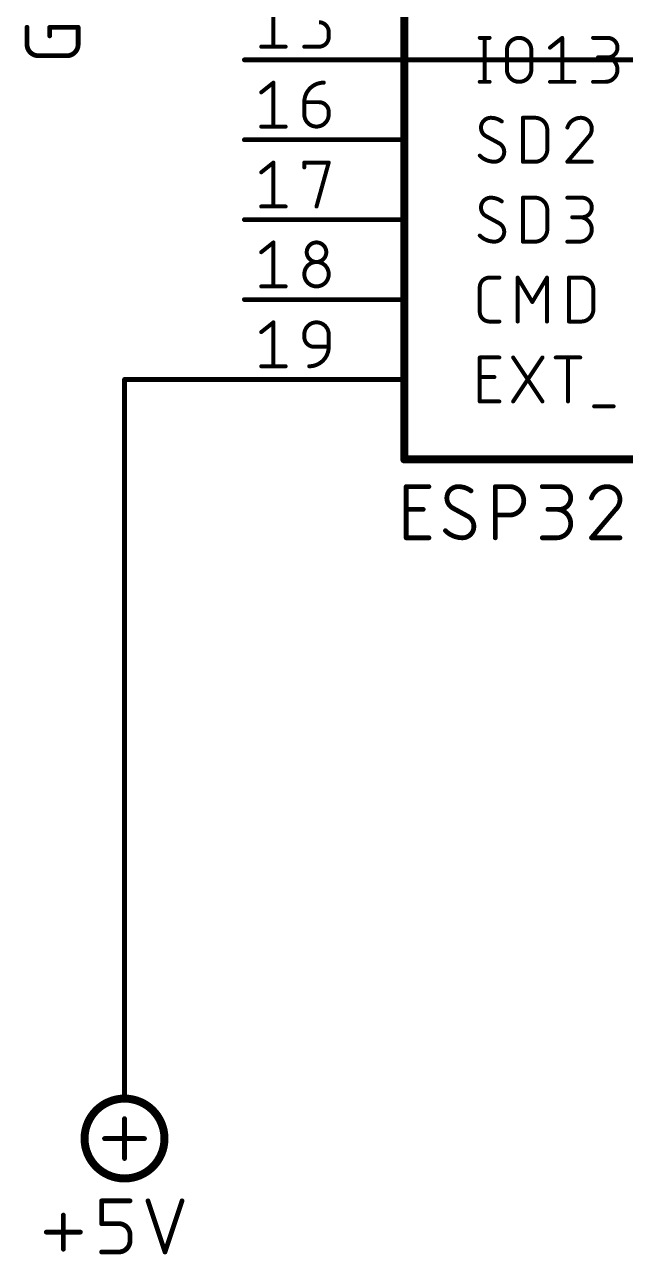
# Model space of a CAD drawing. Extents: x 0 to 389, y 0 to 264.
# Drawn here: x 205.1 to 224.2, y 124.59 to 163.68 of the extents above; entities that cross this region are included whole.
import ezdxf

# ---------------------------------------------------------------- set-up
doc = ezdxf.new("R2010")
doc.units = 0
for name, color, linetype in [('91', 122, 'CONTINUOUS'), ('94', 12, 'CONTINUOUS'), ('95', 251, 'CONTINUOUS'), ('96', 251, 'CONTINUOUS')]:
    doc.layers.add(name, color=color, linetype=linetype)

msp = doc.modelspace()

# ---------------------------------------------------------------- linework, layer by layer
at = {"layer": '91', "const_width": 0.1524}
for points in [[(228.6, 162.56), (212.09, 162.56)], [(208.28, 152.4), (212.09, 152.4)], [(208.28, 132.08), (208.28, 152.4)]]:
    msp.add_lwpolyline(points, dxfattribs=at)
at = {"layer": '91', "const_width": 0.0762}
for points in [[(212.09, 162.5981, 1), (212.09, 162.5219)], [(208.28, 152.4381, 1), (208.28, 152.3619)], [(208.3181, 152.4, 1), (208.2419, 152.4)], [(212.09, 152.3619, 1), (212.09, 152.4381)], [(208.2419, 132.08, 1), (208.3181, 132.08)]]:
    msp.add_lwpolyline(points, format="xyb", dxfattribs=at)
at = {"layer": '94'}
for points, const_width in [([(217.17, 149.86), (217.17, 200.66)], 0.254), ([(212.09, 162.56), (217.17, 162.56)], 0.1524), ([(212.09, 160.02), (217.17, 160.02)], 0.1524), ([(212.09, 157.48), (217.17, 157.48)], 0.1524), ([(212.09, 154.94), (217.17, 154.94)], 0.1524), ([(212.09, 152.4), (217.17, 152.4)], 0.1524), ([(247.65, 149.86), (217.17, 149.86)], 0.254), ([(208.28, 132.08), (208.28, 129.54)], 0.1524), ([(208.28, 128.905), (208.28, 127.635)], 0.1524), ([(208.915, 128.27), (207.645, 128.27)], 0.1524)]:
    msp.add_lwpolyline(points, dxfattribs=dict(at, const_width=const_width))
for points, const_width in [([(212.09, 162.5981, 1), (212.09, 162.5219)], 0.0762), ([(217.17, 162.5219, 1), (217.17, 162.5981)], 0.0762), ([(212.09, 160.0581, 1), (212.09, 159.9819)], 0.0762), ([(217.17, 159.9819, 1), (217.17, 160.0581)], 0.0762), ([(212.09, 157.5181, 1), (212.09, 157.4419)], 0.0762), ([(217.17, 157.4419, 1), (217.17, 157.5181)], 0.0762), ([(212.09, 154.9781, 1), (212.09, 154.9019)], 0.0762), ([(217.17, 154.9019, 1), (217.17, 154.9781)], 0.0762), ([(212.09, 152.4381, 1), (212.09, 152.3619)], 0.0762), ([(217.17, 152.3619, 1), (217.17, 152.4381)], 0.0762), ([(217.17, 149.9235, 1), (217.17, 149.7965)], 0.127), ([(217.1065, 149.86, 1), (217.2335, 149.86)], 0.127), ([(208.3181, 132.08, 1), (208.2419, 132.08)], 0.0762), ([(208.28, 127, 1), (208.28, 129.54, 1), (208.28, 127)], 0.254), ([(208.2419, 129.54, 1), (208.3181, 129.54)], 0.0762), ([(208.3181, 128.905, 1), (208.2419, 128.905)], 0.0762), ([(207.645, 128.3081, 1), (207.645, 128.2319)], 0.0762), ([(208.915, 128.2319, 1), (208.915, 128.3081)], 0.0762), ([(208.2419, 127.635, 1), (208.3181, 127.635)], 0.0762)]:
    msp.add_lwpolyline(points, format="xyb", dxfattribs=dict(at, const_width=const_width))
at = {"layer": '95', "const_width": 0.127}
for points in [[(213.0128, 164.3761), (213.0128, 162.9791)], [(214.7697, 163.2895), (214.7697, 163.4448)], [(212.6247, 162.9791), (213.4008, 162.9791)], [(213.9936, 162.9791), (214.4593, 162.9791)], [(219.5703, 163.2585), (219.8807, 163.2585)], [(219.7255, 163.2585), (219.7255, 161.8615)], [(221.8014, 162.9481), (222.1895, 163.2585)], [(222.1895, 163.2585), (222.1895, 161.8615)], [(223.1703, 163.2585), (223.6359, 163.2585)], [(220.4326, 162.2496), (220.4326, 162.8704)], [(221.2087, 162.8704), (221.2087, 162.2496)], [(223.6359, 162.6376), (223.3255, 162.6376)], [(212.6247, 161.5257), (213.0128, 161.8361)], [(213.0128, 161.8361), (213.0128, 160.4391)], [(219.5703, 161.8615), (219.8807, 161.8615)], [(221.8014, 161.8615), (222.5775, 161.8615)], [(223.1703, 161.8615), (223.5583, 161.8615)], [(213.9936, 161.2152), (214.4593, 161.2152)], [(213.9936, 160.8272), (213.9936, 161.2152)], [(214.7697, 160.9048), (214.7697, 160.8272)], [(220.9392, 159.3215), (220.9392, 160.7185)], [(220.9392, 160.7185), (221.3272, 160.7185)], [(212.6247, 160.4391), (213.4008, 160.4391)], [(221.7153, 160.3304), (221.7153, 159.7096)], [(220.1912, 159.9036), (219.7643, 160.1364)], [(223.0133, 160.0976), (222.3536, 159.3215)], [(212.6247, 158.9857), (213.0128, 159.2961)], [(213.0128, 159.2961), (213.0128, 157.8991)], [(213.9936, 159.1409), (213.9936, 159.2961)], [(213.9936, 159.2961), (214.7697, 159.2961)], [(214.7697, 159.2961), (214.3816, 157.8991)], [(221.3272, 159.3215), (220.9392, 159.3215)], [(222.3536, 159.3215), (223.1297, 159.3215)], [(212.6247, 157.8991), (213.4008, 157.8991)], [(220.9392, 156.7815), (220.9392, 158.1785)], [(220.9392, 158.1785), (221.3272, 158.1785)], [(222.3536, 158.1785), (222.8193, 158.1785)], [(220.1912, 157.3636), (219.7643, 157.5964)], [(221.7153, 157.7904), (221.7153, 157.1696)], [(222.8193, 157.5576), (222.5089, 157.5576)], [(212.6247, 156.4457), (213.0128, 156.7561)], [(213.0128, 156.7561), (213.0128, 155.3591)], [(221.3272, 156.7815), (220.9392, 156.7815)], [(222.3536, 156.7815), (222.7417, 156.7815)], [(219.8807, 155.6385), (220.1912, 155.6385)], [(220.7743, 154.2415), (220.7743, 155.6385)], [(220.7743, 155.6385), (221.24, 154.8624)], [(221.24, 154.8624), (221.7056, 155.6385)], [(221.7056, 155.6385), (221.7056, 154.2415)], [(222.4033, 154.2415), (222.4033, 155.6385)], [(222.4033, 155.6385), (222.7913, 155.6385)], [(212.6247, 155.3591), (213.4008, 155.3591)], [(219.5703, 154.5519), (219.5703, 155.3281)], [(223.1794, 155.2504), (223.1794, 154.6296)], [(212.6247, 153.9057), (213.0128, 154.2161)], [(213.0128, 154.2161), (213.0128, 152.8191)], [(220.1912, 154.2415), (219.8807, 154.2415)], [(222.7913, 154.2415), (222.4033, 154.2415)], [(213.9936, 153.7504), (213.9936, 153.828)], [(214.7697, 153.828), (214.7697, 153.44)], [(214.7697, 153.44), (214.304, 153.44)], [(212.6247, 152.8191), (213.4008, 152.8191)], [(219.5703, 151.7015), (219.5703, 153.0985)], [(219.5703, 153.0985), (220.1912, 153.0985)], [(220.6307, 151.7015), (221.562, 153.0985)], [(220.6307, 153.0985), (221.562, 151.7015)], [(221.9859, 153.0985), (222.762, 153.0985)], [(222.3739, 151.7015), (222.3739, 153.0985)], [(219.5703, 152.4776), (220.036, 152.4776)], [(220.1912, 151.7015), (219.5703, 151.7015)], [(223.2042, 151.5463), (223.8251, 151.5463)]]:
    msp.add_lwpolyline(points, dxfattribs=at)
at = {"layer": '95'}
for points, const_width in [([(214.7697, 163.4448, 0.4142), (214.4593, 163.7552)], 0.127), ([(214.8014, 163.4448, 1), (214.738, 163.4448)], 0.0635), ([(214.738, 163.4448, 1), (214.8014, 163.4448)], 0.0635), ([(212.6247, 163.0109, 1), (212.6247, 162.9474)], 0.0635), ([(213.4008, 162.9474, 1), (213.4008, 163.0109)], 0.0635), ([(213.9936, 163.0109, 1), (213.9936, 162.9474)], 0.0635), ([(214.4593, 162.9791, 0.4142), (214.7697, 163.2895)], 0.127), ([(214.4593, 163.0109, 1), (214.4593, 162.9474)], 0.0635), ([(214.4593, 162.9474, 1), (214.4593, 163.0109)], 0.0635), ([(214.8014, 163.2895, 1), (214.738, 163.2895)], 0.0635), ([(214.738, 163.2895, 1), (214.8014, 163.2895)], 0.0635), ([(219.5703, 163.2902, 1), (219.5703, 163.2268)], 0.0635), ([(219.7573, 163.2585, 1), (219.6938, 163.2585)], 0.0635), ([(219.8807, 163.2268, 1), (219.8807, 163.2902)], 0.0635), ([(221.2087, 162.8704, 1), (220.4326, 162.8704)], 0.127), ([(222.2212, 163.2585, 1), (222.1577, 163.2585)], 0.0635), ([(222.2093, 163.2337, 1), (222.1696, 163.2833)], 0.0635), ([(223.1703, 163.2902, 1), (223.1703, 163.2268)], 0.0635), ([(223.6359, 162.6376, 1), (223.6359, 163.2585)], 0.127), ([(223.6359, 163.2902, 1), (223.6359, 163.2268)], 0.0635), ([(223.6359, 163.2268, 1), (223.6359, 163.2902)], 0.0635), ([(212.981, 162.9791, 1), (213.0445, 162.9791)], 0.0635), ([(220.4643, 162.8704, 1), (220.4008, 162.8704)], 0.0635), ([(220.4008, 162.8704, 1), (220.4643, 162.8704)], 0.0635), ([(221.2404, 162.8704, 1), (221.1769, 162.8704)], 0.0635), ([(221.1769, 162.8704, 1), (221.2404, 162.8704)], 0.0635), ([(221.7816, 162.9728, 1), (221.8212, 162.9233)], 0.0635), ([(223.3255, 162.6694, 1), (223.3255, 162.6059)], 0.0635), ([(223.5583, 161.8615, 1), (223.5583, 162.6376)], 0.127), ([(223.5583, 162.6694, 1), (223.5583, 162.6059)], 0.0635), ([(223.6359, 162.6694, 1), (223.6359, 162.6059)], 0.0635), ([(223.6359, 162.6059, 1), (223.6359, 162.6694)], 0.0635), ([(220.4325, 162.2496, 1), (221.2087, 162.2496)], 0.127), ([(220.4643, 162.2496, 1), (220.4008, 162.2496)], 0.0635), ([(220.4008, 162.2496, 1), (220.4643, 162.2496)], 0.0635), ([(221.2404, 162.2496, 1), (221.1769, 162.2496)], 0.0635), ([(221.1769, 162.2496, 1), (221.2404, 162.2496)], 0.0635), ([(213.0445, 161.8361, 1), (212.981, 161.8361)], 0.0635), ([(213.0326, 161.8113, 1), (212.993, 161.8609)], 0.0635), ([(214.6145, 161.8361, 0.4142), (213.9936, 161.2152)], 0.127), ([(214.6145, 161.8044, 1), (214.6145, 161.8678)], 0.0635), ([(219.5703, 161.8932, 1), (219.5703, 161.8298)], 0.0635), ([(219.6938, 161.8615, 1), (219.7573, 161.8615)], 0.0635), ([(219.8807, 161.8298, 1), (219.8807, 161.8932)], 0.0635), ([(221.8014, 161.8932, 1), (221.8014, 161.8298)], 0.0635), ([(222.1577, 161.8615, 1), (222.2212, 161.8615)], 0.0635), ([(222.5775, 161.8298, 1), (222.5775, 161.8932)], 0.0635), ([(223.1703, 161.8932, 1), (223.1703, 161.8298)], 0.0635), ([(223.5583, 161.8932, 1), (223.5583, 161.8298)], 0.0635), ([(223.5583, 161.8298, 1), (223.5583, 161.8932)], 0.0635), ([(212.6049, 161.5504, 1), (212.6446, 161.5009)], 0.0635), ([(213.9936, 161.247, 1), (213.9936, 161.1835)], 0.0635), ([(214.0253, 161.2152, 1), (213.9618, 161.2152)], 0.0635), ([(213.9618, 161.2152, 1), (214.0253, 161.2152)], 0.0635), ([(214.4593, 161.247, 1), (214.4593, 161.1835)], 0.0635), ([(214.7697, 160.9048, 0.4142), (214.4593, 161.2152)], 0.127), ([(214.4593, 161.1835, 1), (214.4593, 161.247)], 0.0635), ([(213.9936, 160.8272, 1), (214.7697, 160.8272)], 0.127), ([(214.0253, 160.8272, 1), (213.9618, 160.8272)], 0.0635), ([(213.9618, 160.8272, 1), (214.0253, 160.8272)], 0.0635), ([(214.8014, 160.9048, 1), (214.738, 160.9048)], 0.0635), ([(214.738, 160.9048, 1), (214.8014, 160.9048)], 0.0635), ([(214.8014, 160.8272, 1), (214.738, 160.8272)], 0.0635), ([(214.738, 160.8272, 1), (214.8014, 160.8272)], 0.0635), ([(219.9196, 160.7185, 0.4142), (219.6091, 160.4081)], 0.127), ([(220.2688, 160.6021, 0.1623), (219.9196, 160.7185)], 0.127), ([(219.9196, 160.7502, 1), (219.9195, 160.6868)], 0.0635), ([(219.9195, 160.6867, 1), (219.9196, 160.7502)], 0.0635), ([(220.9709, 160.7185, 1), (220.9074, 160.7185)], 0.0635), ([(220.9392, 160.7502, 1), (220.9392, 160.6868)], 0.0635), ([(221.7153, 160.3304, 0.4142), (221.3272, 160.7185)], 0.127), ([(221.3272, 160.7502, 1), (221.3272, 160.6868)], 0.0635), ([(221.3272, 160.6868, 1), (221.3272, 160.7502)], 0.0635), ([(222.7805, 160.7185, 0.3252), (222.3536, 160.4081)], 0.127), ([(223.1297, 160.3692, 0.4142), (222.7805, 160.7185)], 0.127), ([(222.7805, 160.7502, 1), (222.7805, 160.6868)], 0.0635), ([(222.7805, 160.6868, 1), (222.7805, 160.7502)], 0.0635), ([(212.6247, 160.4708, 1), (212.6247, 160.4074)], 0.0635), ([(212.981, 160.4391, 1), (213.0445, 160.4391)], 0.0635), ([(213.4008, 160.4074, 1), (213.4008, 160.4708)], 0.0635), ([(219.6091, 160.4081, 0.2656), (219.7643, 160.1364)], 0.127), ([(219.6409, 160.4081, 1), (219.5774, 160.4081)], 0.0635), ([(219.5774, 160.4081, 1), (219.6409, 160.4081)], 0.0635), ([(220.2498, 160.5767, 1), (220.2878, 160.6275)], 0.0635), ([(221.747, 160.3304, 1), (221.6835, 160.3304)], 0.0635), ([(221.6835, 160.3304, 1), (221.747, 160.3304)], 0.0635), ([(222.3234, 160.4178, 1), (222.3838, 160.3983)], 0.0635), ([(223.0133, 160.0976, 0.2053), (223.1297, 160.3692)], 0.127), ([(223.1615, 160.3692, 1), (223.098, 160.3693)], 0.0635), ([(223.098, 160.3692, 1), (223.1615, 160.3692)], 0.0635), ([(219.7795, 160.1643, 1), (219.7491, 160.1085)], 0.0635), ([(219.7482, 160.1091, 1), (219.7804, 160.1638)], 0.0635), ([(220.3464, 159.6319, 0.2656), (220.1912, 159.9036)], 0.127), ([(220.2073, 159.9309, 1), (220.1751, 159.8762)], 0.0635), ([(220.176, 159.8757, 1), (220.2064, 159.9315)], 0.0635), ([(222.9914, 160.1206, 1), (223.0352, 160.0746)], 0.0635), ([(223.0375, 160.077, 1), (222.9891, 160.1182)], 0.0635), ([(219.5703, 159.5155, 0.2), (220.036, 159.3215)], 0.127), ([(219.5928, 159.5379, 1), (219.5478, 159.4932)], 0.0635), ([(220.036, 159.3215, 0.4142), (220.3464, 159.6319)], 0.127), ([(220.3782, 159.6319, 1), (220.3147, 159.6319)], 0.0635), ([(220.3147, 159.6319, 1), (220.3782, 159.6319)], 0.0635), ([(221.3272, 159.3215, 0.4142), (221.7153, 159.7096)], 0.127), ([(221.747, 159.7096, 1), (221.6835, 159.7096)], 0.0635), ([(221.6835, 159.7096, 1), (221.747, 159.7096)], 0.0635), ([(213.0445, 159.2961, 1), (212.981, 159.2961)], 0.0635), ([(213.0326, 159.2713, 1), (212.993, 159.3209)], 0.0635), ([(214.0253, 159.2961, 1), (213.9618, 159.2961)], 0.0635), ([(213.9936, 159.3278, 1), (213.9936, 159.2644)], 0.0635), ([(213.9618, 159.1409, 1), (214.0253, 159.1409)], 0.0635), ([(214.8003, 159.2876, 1), (214.7391, 159.3046)], 0.0635), ([(214.7697, 159.2644, 1), (214.7697, 159.3278)], 0.0635), ([(220.036, 159.3533, 1), (220.036, 159.2898)], 0.0635), ([(220.036, 159.2898, 1), (220.036, 159.3532)], 0.0635), ([(220.9392, 159.3533, 1), (220.9392, 159.2898)], 0.0635), ([(220.9074, 159.3215, 1), (220.9709, 159.3215)], 0.0635), ([(221.3272, 159.3532, 1), (221.3272, 159.2898)], 0.0635), ([(221.3272, 159.2898, 1), (221.3272, 159.3533)], 0.0635), ([(222.3536, 159.3533, 1), (222.3536, 159.2898)], 0.0635), ([(222.3294, 159.3421, 1), (222.3778, 159.3009)], 0.0635), ([(223.1297, 159.2898, 1), (223.1297, 159.3533)], 0.0635), ([(212.6049, 159.0104, 1), (212.6446, 158.9609)], 0.0635), ([(212.6247, 157.9308, 1), (212.6247, 157.8674)], 0.0635), ([(213.4008, 157.8674, 1), (213.4008, 157.9308)], 0.0635), ([(219.9196, 158.1785, 0.4142), (219.6091, 157.8681)], 0.127), ([(220.2688, 158.0621, 0.1623), (219.9196, 158.1785)], 0.127), ([(219.9196, 158.2102, 1), (219.9195, 158.1468)], 0.0635), ([(219.9195, 158.1467, 1), (219.9196, 158.2102)], 0.0635), ([(220.2498, 158.0367, 1), (220.2878, 158.0875)], 0.0635), ([(220.9709, 158.1785, 1), (220.9074, 158.1785)], 0.0635), ([(220.9392, 158.2103, 1), (220.9392, 158.1468)], 0.0635), ([(221.7153, 157.7904, 0.4142), (221.3272, 158.1785)], 0.127), ([(221.3272, 158.2103, 1), (221.3272, 158.1468)], 0.0635), ([(221.3272, 158.1468, 1), (221.3272, 158.2103)], 0.0635), ([(222.3536, 158.2103, 1), (222.3536, 158.1468)], 0.0635), ([(222.8193, 157.5576, 1), (222.8193, 158.1785)], 0.127), ([(222.8193, 158.2103, 1), (222.8193, 158.1468)], 0.0635), ([(222.8193, 158.1468, 1), (222.8193, 158.2103)], 0.0635), ([(212.981, 157.8991, 1), (213.0445, 157.8991)], 0.0635), ([(214.3511, 157.9076, 1), (214.4122, 157.8906)], 0.0635), ([(219.6091, 157.8681, 0.2656), (219.7643, 157.5964)], 0.127), ([(219.6409, 157.8681, 1), (219.5774, 157.8681)], 0.0635), ([(219.5774, 157.8681, 1), (219.6409, 157.8681)], 0.0635), ([(219.7795, 157.6243, 1), (219.7491, 157.5685)], 0.0635), ([(219.7482, 157.5691, 1), (219.7804, 157.6238)], 0.0635), ([(221.747, 157.7904, 1), (221.6835, 157.7904)], 0.0635), ([(221.6835, 157.7904, 1), (221.747, 157.7904)], 0.0635), ([(222.5089, 157.5894, 1), (222.5089, 157.5259)], 0.0635), ([(222.7417, 157.5894, 1), (222.7417, 157.5259)], 0.0635), ([(222.7417, 156.7815, 1), (222.7417, 157.5576)], 0.127), ([(222.8193, 157.5894, 1), (222.8193, 157.5259)], 0.0635), ([(222.8193, 157.5259, 1), (222.8193, 157.5894)], 0.0635), ([(220.3464, 157.0919, 0.2656), (220.1912, 157.3636)], 0.127), ([(220.2073, 157.3909, 1), (220.1751, 157.3362)], 0.0635), ([(220.176, 157.3357, 1), (220.2064, 157.3915)], 0.0635), ([(221.3272, 156.7815, 0.4142), (221.7153, 157.1696)], 0.127), ([(221.747, 157.1696, 1), (221.6835, 157.1696)], 0.0635), ([(221.6835, 157.1696, 1), (221.747, 157.1696)], 0.0635), ([(213.0445, 156.7561, 1), (212.981, 156.7561)], 0.0635), ([(213.0326, 156.7313, 1), (212.993, 156.7809)], 0.0635), ([(214.6921, 156.4457, 1), (214.0712, 156.4457)], 0.127), ([(219.5703, 156.9755, 0.2), (220.036, 156.7815)], 0.127), ([(219.5928, 156.9979, 1), (219.5478, 156.9532)], 0.0635), ([(220.036, 156.7815, 0.4142), (220.3464, 157.0919)], 0.127), ([(220.036, 156.8132, 1), (220.036, 156.7498)], 0.0635), ([(220.036, 156.7498, 1), (220.036, 156.8132)], 0.0635), ([(220.3782, 157.0919, 1), (220.3147, 157.0919)], 0.0635), ([(220.3147, 157.0919, 1), (220.3782, 157.0919)], 0.0635), ([(220.9074, 156.7815, 1), (220.9709, 156.7815)], 0.0635), ([(220.9392, 156.8132, 1), (220.9392, 156.7498)], 0.0635), ([(221.3272, 156.8132, 1), (221.3272, 156.7498)], 0.0635), ([(221.3272, 156.7498, 1), (221.3272, 156.8132)], 0.0635), ([(222.3536, 156.8132, 1), (222.3536, 156.7498)], 0.0635), ([(222.7417, 156.8132, 1), (222.7417, 156.7498)], 0.0635), ([(222.7417, 156.7498, 1), (222.7417, 156.8132)], 0.0635), ([(212.6049, 156.4704, 1), (212.6446, 156.4209)], 0.0635), ([(214.0712, 156.4457, 1), (214.6921, 156.4457)], 0.127), ([(214.1029, 156.4457, 1), (214.0394, 156.4457)], 0.0635), ([(214.0395, 156.4457, 1), (214.1029, 156.4457)], 0.0635), ([(214.7238, 156.4457, 1), (214.6603, 156.4457)], 0.0635), ([(214.6603, 156.4457, 1), (214.7238, 156.4457)], 0.0635), ([(214.7697, 155.7472, 1), (213.9936, 155.7472)], 0.127), ([(213.9936, 155.7472, 1), (214.7697, 155.7472)], 0.127), ([(214.0253, 155.7472, 1), (213.9618, 155.7472)], 0.0635), ([(213.9618, 155.7472, 1), (214.0253, 155.7472)], 0.0635), ([(214.7379, 155.7472, 1), (214.8014, 155.7472)], 0.0635), ([(214.8014, 155.7472, 1), (214.738, 155.7472)], 0.0635), ([(219.8807, 155.6385, 0.4142), (219.5703, 155.3281)], 0.127), ([(219.8807, 155.6702, 1), (219.8807, 155.6068)], 0.0635), ([(219.8807, 155.6068, 1), (219.8807, 155.6702)], 0.0635), ([(220.1912, 155.6068, 1), (220.1912, 155.6702)], 0.0635), ([(220.806, 155.6385, 1), (220.7425, 155.6385)], 0.0635), ([(220.8015, 155.6548, 1), (220.7471, 155.6222)], 0.0635), ([(221.7374, 155.6385, 1), (221.6739, 155.6385)], 0.0635), ([(221.7328, 155.6222, 1), (221.6784, 155.6548)], 0.0635), ([(222.435, 155.6385, 1), (222.3715, 155.6385)], 0.0635), ([(222.4033, 155.6702, 1), (222.4033, 155.6068)], 0.0635), ([(223.1794, 155.2504, 0.4142), (222.7913, 155.6385)], 0.127), ([(222.7913, 155.6702, 1), (222.7913, 155.6068)], 0.0635), ([(222.7913, 155.6068, 1), (222.7913, 155.6702)], 0.0635), ([(212.6247, 155.3909, 1), (212.6247, 155.3274)], 0.0635), ([(212.981, 155.3591, 1), (213.0445, 155.3591)], 0.0635), ([(213.4008, 155.3274, 1), (213.4008, 155.3909)], 0.0635), ([(219.602, 155.3281, 1), (219.5386, 155.3281)], 0.0635), ([(219.5386, 155.3281, 1), (219.602, 155.3281)], 0.0635), ([(223.2111, 155.2504, 1), (223.1476, 155.2504)], 0.0635), ([(223.1476, 155.2504, 1), (223.2111, 155.2504)], 0.0635), ([(221.2127, 154.8787, 1), (221.2672, 154.8461)], 0.0635), ([(221.2127, 154.8461, 1), (221.2672, 154.8787)], 0.0635), ([(219.5703, 154.5519, 0.4142), (219.8807, 154.2415)], 0.127), ([(219.602, 154.5519, 1), (219.5386, 154.5519)], 0.0635), ([(219.5386, 154.5519, 1), (219.602, 154.5519)], 0.0635), ([(222.7913, 154.2415, 0.4142), (223.1794, 154.6296)], 0.127), ([(223.2111, 154.6296, 1), (223.1476, 154.6296)], 0.0635), ([(223.1476, 154.6296, 1), (223.2111, 154.6296)], 0.0635), ([(213.0445, 154.2161, 1), (212.981, 154.2161)], 0.0635), ([(213.0326, 154.1913, 1), (212.993, 154.2409)], 0.0635), ([(214.7697, 153.828, 1), (213.9936, 153.828)], 0.127), ([(219.8807, 154.2732, 1), (219.8807, 154.2098)], 0.0635), ([(219.8807, 154.2098, 1), (219.8807, 154.2732)], 0.0635), ([(220.1912, 154.2098, 1), (220.1912, 154.2732)], 0.0635), ([(220.7425, 154.2415, 1), (220.806, 154.2415)], 0.0635), ([(221.6739, 154.2415, 1), (221.7374, 154.2415)], 0.0635), ([(222.3715, 154.2415, 1), (222.435, 154.2415)], 0.0635), ([(222.4033, 154.2732, 1), (222.4033, 154.2098)], 0.0635), ([(222.7913, 154.2732, 1), (222.7913, 154.2098)], 0.0635), ([(222.7913, 154.2098, 1), (222.7913, 154.2732)], 0.0635), ([(212.6049, 153.9304, 1), (212.6446, 153.8809)], 0.0635), ([(214.0253, 153.828, 1), (213.9618, 153.828)], 0.0635), ([(213.9618, 153.828, 1), (214.0253, 153.828)], 0.0635), ([(213.9936, 153.7504, 0.4142), (214.304, 153.44)], 0.127), ([(214.0253, 153.7504, 1), (213.9618, 153.7504)], 0.0635), ([(213.9618, 153.7504, 1), (214.0253, 153.7504)], 0.0635), ([(214.7379, 153.828, 1), (214.8014, 153.828)], 0.0635), ([(214.8014, 153.828, 1), (214.738, 153.828)], 0.0635), ([(214.1488, 152.8191, 0.4142), (214.7697, 153.44)], 0.127), ([(214.304, 153.4717, 1), (214.304, 153.4082)], 0.0635), ([(214.304, 153.4082, 1), (214.304, 153.4717)], 0.0635), ([(214.8014, 153.44, 1), (214.738, 153.44)], 0.0635), ([(214.738, 153.44, 1), (214.8014, 153.44)], 0.0635), ([(214.7697, 153.4082, 1), (214.7697, 153.4717)], 0.0635), ([(212.6247, 152.8509, 1), (212.6247, 152.7874)], 0.0635), ([(213.4008, 152.7874, 1), (213.4008, 152.8509)], 0.0635), ([(214.1488, 152.8509, 1), (214.1488, 152.7874)], 0.0635), ([(219.602, 153.0985, 1), (219.5386, 153.0985)], 0.0635), ([(219.5703, 153.1302, 1), (219.5703, 153.0668)], 0.0635), ([(220.1912, 153.0668, 1), (220.1912, 153.1302)], 0.0635), ([(220.6571, 153.1161, 1), (220.6042, 153.0809)], 0.0635), ([(221.5884, 153.0809, 1), (221.5356, 153.1161)], 0.0635), ([(221.9859, 153.1302, 1), (221.9859, 153.0668)], 0.0635), ([(222.4057, 153.0985, 1), (222.3422, 153.0985)], 0.0635), ([(222.762, 153.0668, 1), (222.762, 153.1302)], 0.0635), ([(212.981, 152.8191, 1), (213.0445, 152.8191)], 0.0635), ([(219.5703, 152.5094, 1), (219.5703, 152.4459)], 0.0635), ([(220.036, 152.4459, 1), (220.036, 152.5094)], 0.0635), ([(219.5703, 151.7332, 1), (219.5703, 151.6698)], 0.0635), ([(219.5386, 151.7015, 1), (219.602, 151.7015)], 0.0635), ([(220.1912, 151.6698, 1), (220.1912, 151.7332)], 0.0635), ([(220.6042, 151.7191, 1), (220.6571, 151.6839)], 0.0635), ([(221.5356, 151.6839, 1), (221.5884, 151.7191)], 0.0635), ([(222.3422, 151.7015, 1), (222.4057, 151.7015)], 0.0635), ([(223.2042, 151.578, 1), (223.2042, 151.5145)], 0.0635), ([(223.8251, 151.5145, 1), (223.8251, 151.578)], 0.0635)]:
    msp.add_lwpolyline(points, format="xyb", dxfattribs=dict(at, const_width=const_width))
at = {"layer": '96', "const_width": 0.1524}
for points in [[(205.1812, 163.0523), (205.1812, 163.5941)], [(205.9037, 163.3232), (205.9037, 163.5941)], [(205.9037, 163.5941), (206.8068, 163.5941)], [(206.8068, 163.5941), (206.8068, 163.0523)], [(206.4456, 162.691), (205.5424, 162.691)], [(217.2299, 147.3664), (217.2299, 148.9939)], [(217.2299, 148.9939), (217.9532, 148.9939)], [(220.0642, 147.3664), (220.0642, 148.9939)], [(220.0642, 148.9939), (220.5163, 148.9939)], [(221.5555, 148.9939), (222.098, 148.9939)], [(217.2299, 148.2706), (217.7724, 148.2706)], [(219.2019, 148.0445), (218.7046, 148.3158)], [(222.098, 148.2706), (221.7363, 148.2706)], [(223.8886, 148.2706), (223.12, 147.3664)], [(220.5163, 148.0897), (220.0642, 148.0897)], [(217.9532, 147.3664), (217.2299, 147.3664)], [(221.5555, 147.3664), (222.0076, 147.3664)], [(223.12, 147.3664), (224.0242, 147.3664)], [(207.5523, 125.5663), (207.5523, 126.2888)], [(207.5523, 126.2888), (208.4554, 126.2888)], [(209.0251, 126.2888), (209.5669, 124.6632)], [(209.5669, 124.6632), (210.1088, 126.2888)], [(206.3365, 124.7535), (206.3365, 125.8372)], [(208.0941, 125.5663), (207.5523, 125.5663)], [(205.7946, 125.2954), (206.8783, 125.2954)], [(208.4554, 125.0244), (208.4554, 125.2051)], [(207.5523, 124.6632), (208.0941, 124.6632)]]:
    msp.add_lwpolyline(points, dxfattribs=at)
at = {"layer": '96'}
for points, const_width in [([(205.2193, 163.5941, 1), (205.1431, 163.5941)], 0.0762), ([(205.9418, 163.5941, 1), (205.8656, 163.5941)], 0.0762), ([(205.9037, 163.6322, 1), (205.9037, 163.556)], 0.0762), ([(206.8449, 163.5941, 1), (206.7687, 163.5941)], 0.0762), ([(206.8068, 163.556, 1), (206.8068, 163.6322)], 0.0762), ([(205.1812, 163.0523, 0.4142), (205.5424, 162.691)], 0.1524), ([(205.2193, 163.0523, 1), (205.1431, 163.0523)], 0.0762), ([(205.1431, 163.0523, 1), (205.2193, 163.0523)], 0.0762), ([(205.8656, 163.3232, 1), (205.9418, 163.3232)], 0.0762), ([(206.4456, 162.691, 0.4142), (206.8068, 163.0523)], 0.1524), ([(206.8449, 163.0523, 1), (206.7687, 163.0523)], 0.0762), ([(206.7687, 163.0523, 1), (206.8449, 163.0523)], 0.0762), ([(205.5424, 162.7291, 1), (205.5424, 162.6529)], 0.0762), ([(205.5424, 162.6529, 1), (205.5424, 162.7291)], 0.0762), ([(206.4456, 162.7291, 1), (206.4456, 162.6529)], 0.0762), ([(206.4456, 162.6529, 1), (206.4456, 162.7291)], 0.0762), ([(217.268, 148.9939, 1), (217.1918, 148.9939)], 0.0762), ([(217.2299, 149.032, 1), (217.2299, 148.9558)], 0.0762), ([(217.9532, 148.9558, 1), (217.9532, 149.032)], 0.0762), ([(218.8854, 148.9939, 0.4142), (218.5238, 148.6322)], 0.1524), ([(219.2923, 148.8583, 0.1623), (218.8854, 148.9939)], 0.1524), ([(218.8854, 149.032, 1), (218.8854, 148.9558)], 0.0762), ([(218.8854, 148.9558, 1), (218.8854, 149.032)], 0.0762), ([(220.1023, 148.9939, 1), (220.0261, 148.9939)], 0.0762), ([(220.0642, 149.032, 1), (220.0642, 148.9558)], 0.0762), ([(220.5163, 148.0897, 1), (220.5163, 148.9939)], 0.1524), ([(220.5163, 149.032, 1), (220.5163, 148.9558)], 0.0762), ([(220.5163, 148.9558, 1), (220.5163, 149.032)], 0.0762), ([(221.5555, 149.032, 1), (221.5555, 148.9558)], 0.0762), ([(222.098, 148.2706, 1), (222.098, 148.9939)], 0.1524), ([(222.098, 149.032, 1), (222.098, 148.9558)], 0.0762), ([(222.098, 148.9558, 1), (222.098, 149.032)], 0.0762), ([(223.6173, 148.9939, 0.3252), (223.12, 148.6322)], 0.1524), ([(224.0242, 148.587, 0.4142), (223.6173, 148.9939)], 0.1524), ([(223.6173, 149.032, 1), (223.6173, 148.9558)], 0.0762), ([(223.6173, 148.9558, 1), (223.6173, 149.032)], 0.0762), ([(218.5238, 148.6322, 0.2656), (218.7046, 148.3158)], 0.1524), ([(218.5619, 148.6322, 1), (218.4857, 148.6322)], 0.0762), ([(218.4857, 148.6322, 1), (218.5619, 148.6322)], 0.0762), ([(219.2694, 148.8278, 1), (219.3152, 148.8888)], 0.0762), ([(223.0838, 148.644, 1), (223.1563, 148.6205)], 0.0762), ([(223.8886, 148.2706, 0.2053), (224.0242, 148.587)], 0.1524), ([(224.0623, 148.587, 1), (223.9861, 148.587)], 0.0762), ([(223.9861, 148.587, 1), (224.0623, 148.587)], 0.0762), ([(217.2299, 148.3087, 1), (217.2299, 148.2325)], 0.0762), ([(217.7724, 148.2325, 1), (217.7724, 148.3087)], 0.0762), ([(218.7228, 148.3492, 1), (218.6864, 148.2823)], 0.0762), ([(218.6853, 148.283, 1), (218.7239, 148.3486)], 0.0762), ([(221.7363, 148.3087, 1), (221.7363, 148.2325)], 0.0762), ([(222.0076, 147.3664, 1), (222.0076, 148.2706)], 0.1524), ([(222.0076, 148.3087, 1), (222.0076, 148.2325)], 0.0762), ([(222.098, 148.3087, 1), (222.098, 148.2325)], 0.0762), ([(222.098, 148.2325, 1), (222.098, 148.3087)], 0.0762), ([(223.8623, 148.2982, 1), (223.9149, 148.243)], 0.0762), ([(223.9176, 148.2459, 1), (223.8596, 148.2952)], 0.0762), ([(219.0211, 147.3664, 0.4142), (219.3827, 147.7281)], 0.1524), ([(219.3827, 147.7281, 0.2656), (219.2019, 148.0445)], 0.1524), ([(219.2212, 148.0773, 1), (219.1825, 148.0117)], 0.0762), ([(219.1836, 148.0111, 1), (219.2201, 148.078)], 0.0762), ([(219.4208, 147.7281, 1), (219.3446, 147.7281)], 0.0762), ([(220.0642, 148.1278, 1), (220.0642, 148.0516)], 0.0762), ([(220.5163, 148.1278, 1), (220.5163, 148.0516)], 0.0762), ([(220.5163, 148.0516, 1), (220.5163, 148.1278)], 0.0762), ([(217.2299, 147.4045, 1), (217.2299, 147.3283)], 0.0762), ([(217.1918, 147.3664, 1), (217.268, 147.3664)], 0.0762), ([(217.9532, 147.3283, 1), (217.9532, 147.4045)], 0.0762), ([(218.5056, 147.6193, 1), (218.4515, 147.5656)], 0.0762), ([(218.4786, 147.5924, 0.2), (219.0211, 147.3664)], 0.1524), ([(219.0211, 147.4045, 1), (219.0211, 147.3283)], 0.0762), ([(219.0211, 147.3283, 1), (219.0211, 147.4045)], 0.0762), ([(219.3446, 147.7281, 1), (219.4208, 147.7281)], 0.0762), ([(220.0261, 147.3664, 1), (220.1023, 147.3664)], 0.0762), ([(221.5555, 147.4045, 1), (221.5555, 147.3283)], 0.0762), ([(222.0076, 147.4045, 1), (222.0076, 147.3283)], 0.0762), ([(222.0076, 147.3283, 1), (222.0076, 147.4045)], 0.0762), ([(223.12, 147.4045, 1), (223.12, 147.3283)], 0.0762), ([(223.091, 147.3911, 1), (223.1491, 147.3417)], 0.0762), ([(224.0242, 147.3283, 1), (224.0242, 147.4045)], 0.0762), ([(207.5904, 126.2888, 1), (207.5142, 126.2888)], 0.0762), ([(207.5523, 126.3269, 1), (207.5523, 126.2507)], 0.0762), ([(208.4554, 126.2507, 1), (208.4554, 126.3269)], 0.0762), ([(209.0612, 126.3008, 1), (208.9889, 126.2768)], 0.0762), ([(210.1449, 126.2768, 1), (210.0727, 126.3008)], 0.0762), ([(206.3746, 125.8372, 1), (206.2984, 125.8372)], 0.0762), ([(207.5523, 125.6044, 1), (207.5523, 125.5282)], 0.0762), ([(207.5142, 125.5663, 1), (207.5904, 125.5663)], 0.0762), ([(208.4554, 125.2051, 0.4142), (208.0941, 125.5663)], 0.1524), ([(208.0941, 125.6044, 1), (208.0941, 125.5282)], 0.0762), ([(208.0941, 125.5282, 1), (208.0941, 125.6044)], 0.0762), ([(205.7946, 125.3335, 1), (205.7946, 125.2573)], 0.0762), ([(206.8783, 125.2573, 1), (206.8783, 125.3335)], 0.0762), ([(208.4935, 125.2051, 1), (208.4173, 125.2051)], 0.0762), ([(208.4173, 125.2051, 1), (208.4935, 125.2051)], 0.0762), ([(206.2984, 124.7535, 1), (206.3746, 124.7535)], 0.0762), ([(207.5523, 124.7013, 1), (207.5523, 124.6251)], 0.0762), ([(208.0941, 124.6632, 0.4142), (208.4554, 125.0244)], 0.1524), ([(208.0941, 124.7013, 1), (208.0941, 124.6251)], 0.0762), ([(208.0941, 124.6251, 1), (208.0941, 124.7013)], 0.0762), ([(208.4935, 125.0244, 1), (208.4173, 125.0244)], 0.0762), ([(208.4173, 125.0244, 1), (208.4935, 125.0244)], 0.0762), ([(209.5308, 124.6752, 1), (209.6031, 124.6512)], 0.0762), ([(209.5308, 124.6512, 1), (209.6031, 124.6752)], 0.0762)]:
    msp.add_lwpolyline(points, format="xyb", dxfattribs=dict(at, const_width=const_width))

doc.saveas('drawing.dxf')
